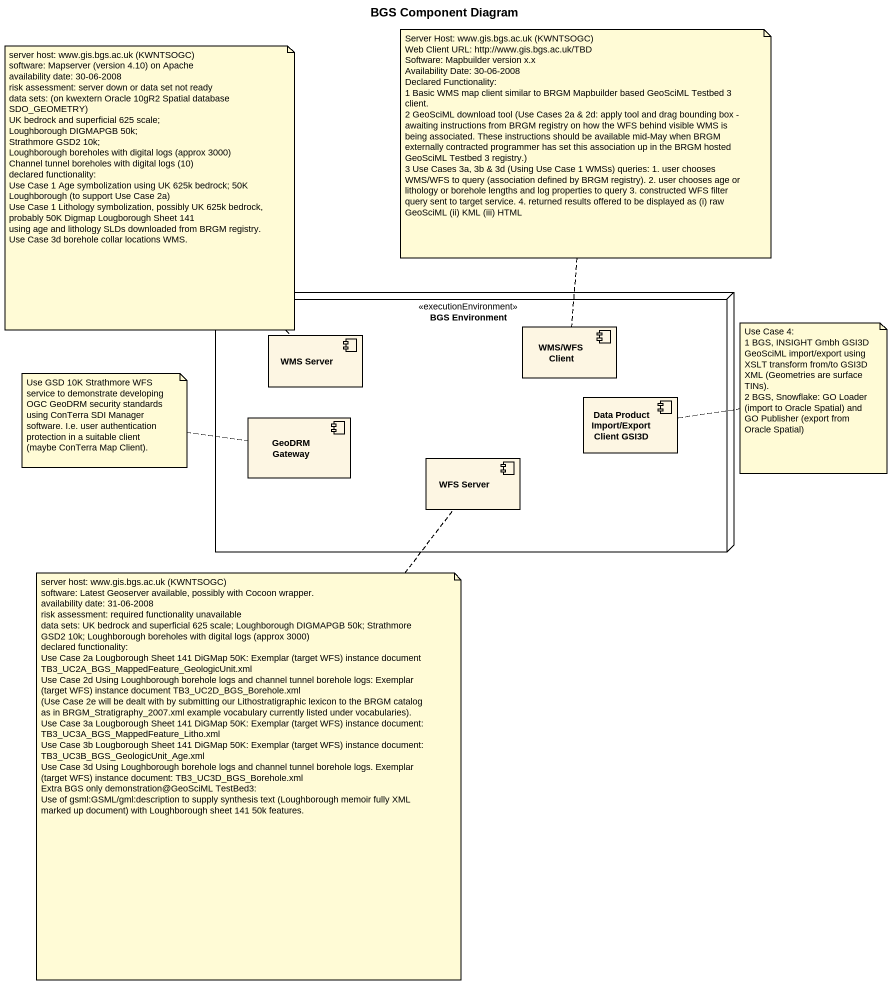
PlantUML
@startuml
title BGS Component Diagram
node "BGS Environment" as BGS_Environment <<executionEnvironment>> {
  component "WMS Server" as WMS_Server
  component "WMS/WFS Client" as WMS_WFS_Client
  component "GeoDRM Gateway" as GeoDRM_Gateway
  component "Data Product Import/Export Client GSI3D" as Data_Product_Import_Export
  component "WFS Server" as WFS_Server
}
note top of WMS_WFS_Client
  Server Host: www.gis.bgs.ac.uk (KWNTSOGC)
  Web Client URL: http://www.gis.bgs.ac.uk/TBD
  Software: Mapbuilder version x.x
  Availability Date: 30-06-2008
  Declared Functionality:
  1 Basic WMS map client similar to BRGM Mapbuilder based GeoSciML Testbed 3 client.
  2 GeoSciML download tool (Use Cases 2a & 2d: apply tool and drag bounding box - awaiting instructions from BRGM registry on how the WFS behind visible WMS is being associated. These instructions should be available mid-May when BRGM externally contracted programmer has set this association up in the BRGM hosted GeoSciML Testbed 3 registry.)
  3 Use Cases 3a, 3b & 3d (Using Use Case 1 WMSs) queries: 1. user chooses WMS/WFS to query (association defined by BRGM registry). 2. user chooses age or lithology or borehole lengths and log properties to query 3. constructed WFS filter query sent to target service. 4. returned results offered to be displayed as (i) raw GeoSciML (ii) KML (iii) HTML
end note
note top of WMS_Server
  server host: www.gis.bgs.ac.uk (KWNTSOGC)
  software: Mapserver (version 4.10) on Apache
  availability date: 30-06-2008
  risk assessment: server down or data set not ready
  data sets: (on kwextern Oracle 10gR2 Spatial database SDO_GEOMETRY)
  UK bedrock and superficial 625 scale;
  Loughborough DIGMAPGB 50k;
  Strathmore GSD2 10k;
  Loughborough boreholes with digital logs (approx 3000)
  Channel tunnel boreholes with digital logs (10)
  declared functionality:
  Use Case 1 Age symbolization using UK 625k bedrock; 50K Loughborough (to support Use Case 2a)
  Use Case 1 Lithology symbolization, possibly UK 625k bedrock, probably 50K Digmap Lougborough Sheet 141
  using age and lithology SLDs downloaded from BRGM registry.
  Use Case 3d borehole collar locations WMS.
end note
note right of Data_Product_Import_Export
  Use Case 4:
  1 BGS, INSIGHT Gmbh GSI3D GeoSciML import/export using XSLT transform from/to GSI3D XML (Geometries are surface TINs).
  2 BGS, Snowflake: GO Loader (import to Oracle Spatial) and GO Publisher (export from Oracle Spatial)
end note
note left of GeoDRM_Gateway : Use GSD 10K Strathmore WFS service to demonstrate developing OGC GeoDRM security standards using ConTerra SDI Manager software. I.e. user authentication protection in a suitable client (maybe ConTerra Map Client).
note bottom of WFS_Server
  server host: www.gis.bgs.ac.uk (KWNTSOGC)
  software: Latest Geoserver available, possibly with Cocoon wrapper.
  availability date: 31-06-2008
  risk assessment: required functionality unavailable
  data sets: UK bedrock and superficial 625 scale; Loughborough DIGMAPGB 50k; Strathmore GSD2 10k; Loughborough boreholes with digital logs (approx 3000)
  declared functionality:
  Use Case 2a Lougborough Sheet 141 DiGMap 50K: Exemplar (target WFS) instance document TB3_UC2A_BGS_MappedFeature_GeologicUnit.xml
  Use Case 2d Using Loughborough borehole logs and channel tunnel borehole logs: Exemplar (target WFS) instance document TB3_UC2D_BGS_Borehole.xml
  (Use Case 2e will be dealt with by submitting our Lithostratigraphic lexicon to the BRGM catalog as in BRGM_Stratigraphy_2007.xml example vocabulary currently listed under vocabularies).
  Use Case 3a Lougborough Sheet 141 DiGMap 50K: Exemplar (target WFS) instance document: TB3_UC3A_BGS_MappedFeature_Litho.xml
  Use Case 3b Lougborough Sheet 141 DiGMap 50K: Exemplar (target WFS) instance document: TB3_UC3B_BGS_GeologicUnit_Age.xml
  Use Case 3d Using Loughborough borehole logs and channel tunnel borehole logs. Exemplar (target WFS) instance document: TB3_UC3D_BGS_Borehole.xml
  Extra BGS only demonstration@GeoSciML TestBed3:
  Use of gsml:GSML/gml:description to supply synthesis text (Loughborough memoir fully XML marked up document) with Loughborough sheet 141 50k features.
end note
@enduml
